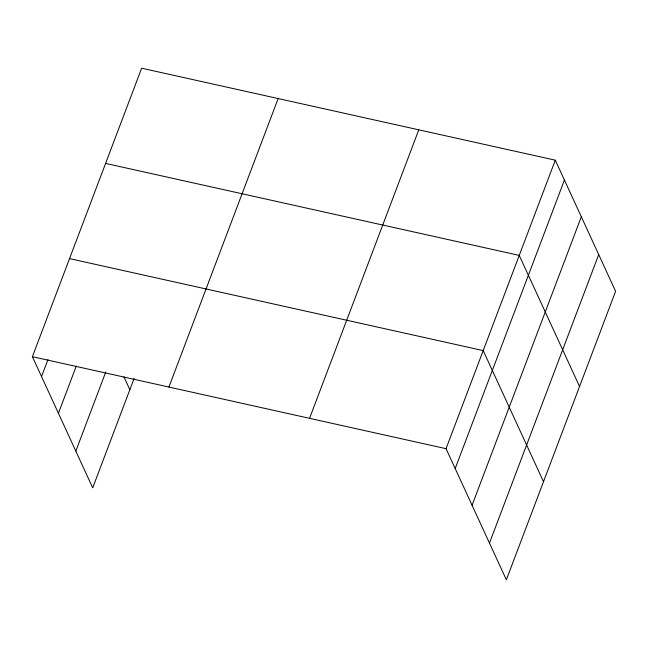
<?xml version="1.0" encoding="UTF-8"?>
<svg xmlns="http://www.w3.org/2000/svg" width="648" height="648" viewBox="0 0 648 648"><rect width="100%" height="100%" fill="white"/><g stroke="black" fill="none" stroke-linecap="round" stroke-linejoin="round"><path stroke-width="0.97" d="M134.128 378.416L92.705 487.814L32.4 356.7L141.645 68.202L555.295 160.186L615.6 291.3L506.355 579.798L446.051 448.683L555.295 160.186M41.537 376.561L47.96 359.583M58.417 413.27L76.278 366.112M75.816 451.097L105.818 371.871M168.909 387.059L278.146 98.553M309.55 418.333L418.786 129.827M455.188 468.545L564.424 180.039M472.076 505.254L581.313 216.756M489.475 543.081L598.712 254.583M105.592 163.409L519.242 255.393L579.547 386.5M69.538 258.609L483.197 350.592L543.502 481.707M32.4 356.7L446.051 448.683M123.938 376.877L129.851 389.723"/></g></svg>
